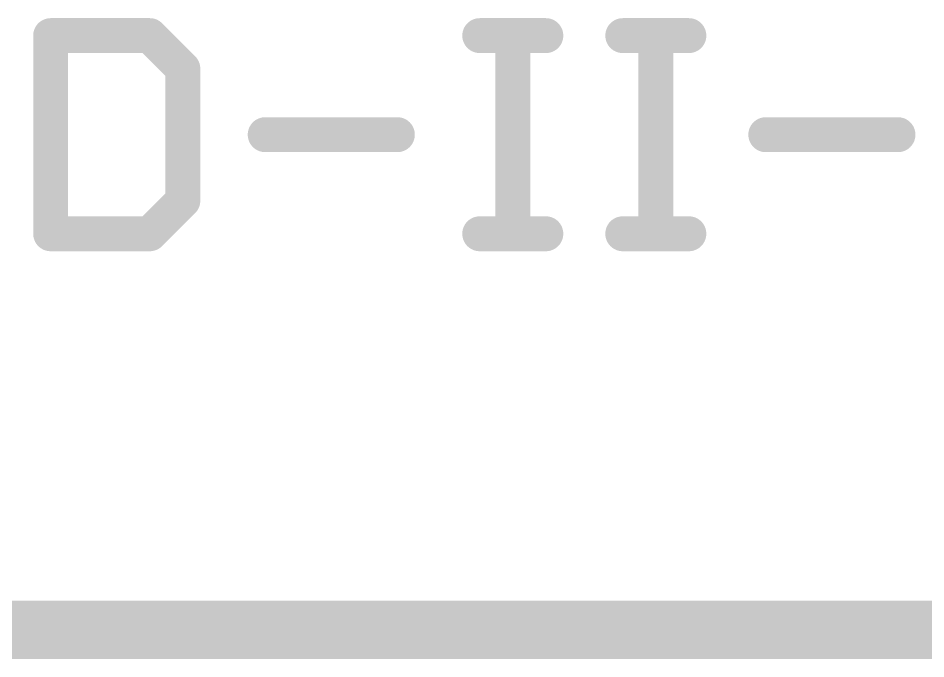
# Model space of a CAD drawing. Extents: x -0.1 to 68.7, y -15.2 to 51.5.
# Drawn here: x 49.176 to 53.135, y -0.127 to 2.668 of the extents above; entities that cross this region are included whole.
import ezdxf

# ---------------------------------------------------------------- set-up
doc = ezdxf.new("R2010")
doc.units = 0
for name, color, linetype in [('1', 12, 'CONTINUOUS'), ('16', 132, 'CONTINUOUS'), ('20', 53, 'CONTINUOUS'), ('21', 41, 'CONTINUOUS')]:
    doc.layers.add(name, color=color, linetype=linetype)

msp = doc.modelspace()

# ---------------------------------------------------------------- linework, layer by layer
at = {"layer": '1', "const_width": 0.254}
msp.add_lwpolyline([(68.58, 0), (0, 0)], dxfattribs=at)
at = {"layer": '16', "const_width": 0.254}
msp.add_lwpolyline([(68.58, 0), (0, 0)], dxfattribs=at)
at = {"layer": '20', "const_width": 0.2032}
msp.add_lwpolyline([(0, 0), (68.58, 0)], dxfattribs=at)
at = {"layer": '21', "const_width": 0.1524}
for points in [[(49.3182, 2.5915), (49.3182, 1.7272)], [(49.7504, 2.5915), (49.3182, 2.5915)], [(49.8945, 2.4475), (49.7504, 2.5915)], [(51.1893, 2.5915), (51.4774, 2.5915)], [(51.3333, 1.7272), (51.3333, 2.5915)], [(51.813, 2.5915), (52.1011, 2.5915)], [(51.957, 1.7272), (51.957, 2.5915)], [(49.8945, 1.8713), (49.8945, 2.4475)], [(50.2538, 2.1594), (50.83, 2.1594)], [(52.4366, 2.1594), (53.0129, 2.1594)], [(49.7504, 1.7272), (49.8945, 1.8713)], [(49.3182, 1.7272), (49.7504, 1.7272)], [(51.1893, 1.7272), (51.4774, 1.7272)], [(51.813, 1.7272), (52.1011, 1.7272)]]:
    msp.add_lwpolyline(points, dxfattribs=at)
at = {"layer": '21', "const_width": 0.0762}
for points in [[(49.3563, 2.5915, 1), (49.2801, 2.5915)], [(49.3182, 2.6296, 1), (49.3182, 2.5534)], [(49.7773, 2.6185, 1), (49.7235, 2.5646)], [(49.7504, 2.5534, 1), (49.7504, 2.6296)], [(51.1893, 2.6296, 1), (51.1893, 2.5534)], [(51.3714, 2.5915, 1), (51.2952, 2.5915)], [(51.4774, 2.5534, 1), (51.4774, 2.6296)], [(51.813, 2.6296, 1), (51.813, 2.5534)], [(51.9951, 2.5915, 1), (51.9189, 2.5915)], [(52.1011, 2.5534, 1), (52.1011, 2.6296)], [(49.9326, 2.4475, 1), (49.8564, 2.4475)], [(49.8675, 2.4205, 1), (49.9214, 2.4744)], [(50.2538, 2.1975, 1), (50.2538, 2.1213)], [(50.83, 2.1213, 1), (50.83, 2.1975)], [(52.4366, 2.1975, 1), (52.4366, 2.1213)], [(53.0129, 2.1213, 1), (53.0129, 2.1975)], [(49.9214, 1.8443, 1), (49.8675, 1.8982)], [(49.8564, 1.8713, 1), (49.9326, 1.8713)], [(49.3182, 1.7653, 1), (49.3182, 1.6891)], [(49.7235, 1.7541, 1), (49.7773, 1.7003)], [(49.7504, 1.6891, 1), (49.7504, 1.7653)], [(51.1893, 1.7653, 1), (51.1893, 1.6891)], [(51.4774, 1.6891, 1), (51.4774, 1.7653)], [(51.813, 1.7653, 1), (51.813, 1.6891)], [(52.1011, 1.6891, 1), (52.1011, 1.7653)], [(49.2801, 1.7272, 1), (49.3563, 1.7272)], [(51.2952, 1.7272, 1), (51.3714, 1.7272)], [(51.9189, 1.7272, 1), (51.9951, 1.7272)]]:
    msp.add_lwpolyline(points, format="xyb", dxfattribs=at)

doc.saveas('drawing.dxf')
